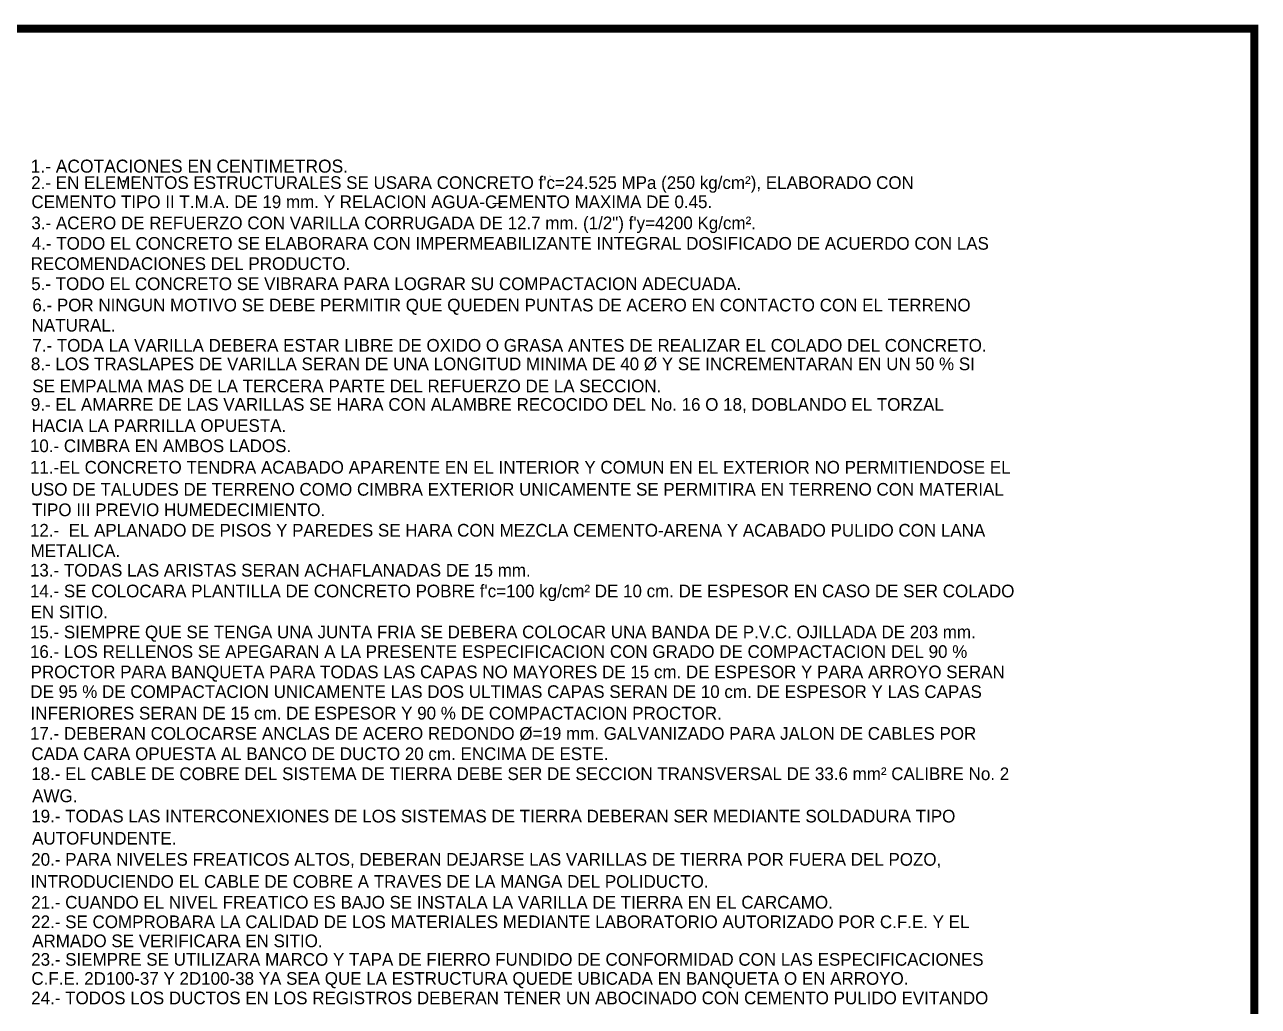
# Model space of a CAD drawing. Header units: centimetres. Extents: x 899 to 279254, y -3207 to 1299.
# Drawn here: x 10602 to 11928, y -2135 to -1079 of the extents above; entities that cross this region are included whole.
import ezdxf

# ---------------------------------------------------------------- set-up
doc = ezdxf.new("R2010")
doc.units = ezdxf.units.CM
doc.header["$LTSCALE"] = 10
doc.header["$MEASUREMENT"] = 0
for name, color, linetype in [('CABLES Y VARILLAS', 7, 'CONTINUOUS'), ('DIM', 7, 'CONTINUOUS'), ('MARCO', 7, 'CONTINUOUS'), ('TEXTOS', 7, 'CONTINUOUS'), ('VARILLAS', 30, 'CONTINUOUS')]:
    doc.layers.add(name, color=color, linetype=linetype)
doc.styles.get("Standard").update_dxf_attribs({"font": ''})
doc.styles.add('Zurich', font='')
doc.styles.get('Standard').set_extended_font_data('Zurich Ex BT')
doc.styles.get('Zurich').set_extended_font_data('Zurich Ex BT')

# ---------------------------------------------------------------- blocks, each defined once
blk = doc.blocks.new('Marco-Reg')
at = {"layer": 'MARCO', "linetype": 'Continuous', "const_width": 8.492823908374419}
blk.add_lwpolyline([(11923.60612859595, -3202.298684104828), (11923.60612859595, -1083.642434104944), (8649.319196777951, -1083.642434104944), (8649.319196777951, -3202.298684104827)], close=True, dxfattribs=at)

msp = doc.modelspace()

# ---------------------------------------------------------------- linework, layer by layer
at = {"layer": 'TEXTOS', "lineweight": 5}
msp.add_line((11105.15412350201, -1271.485210081206), (11114.92852332765, -1271.485210081206), dxfattribs=at)
at = {"layer": 'TEXTOS'}
for points in [[(10720.2153230436, -1241.993885761005), (10720.2153230436, -1242.660552427672), (10718.2153230436, -1242.327219094339)], [(11166.2153230436, -1241.804795527651), (11166.2153230436, -1242.471462194318), (11168.2153230436, -1242.138128860985)], [(10640.2153230436, -1254.621050218057), (10640.2153230436, -1255.287716884724), (10638.2153230436, -1254.95438355139)]]:
    msp.add_solid(points, dxfattribs=at)
at = {"layer": 'VARILLAS'}
msp.add_circle((10708.32071014679, -1247.606875647085), 0.6350000000000621, dxfattribs=at)

# ---------------------------------------------------------------- block references
at = {"layer": 'DIM'}
msp.add_blockref('Marco-Reg', (0, 0), dxfattribs=at)

# ---------------------------------------------------------------- texts
at = {"layer": 'CABLES Y VARILLAS'}
msp.add_text('1.- ACOTACIONES EN CENTIMETROS.', height=14, dxfattribs=at).set_placement((10608.38864455362, -1238.482660834865))
at = {"layer": 'CABLES Y VARILLAS', "style": 'Zurich'}
for s, p in [("2.- EN ELEMENTOS ESTRUCTURALES SE USARA CONCRETO f'c=24.525 MPa (250 kg/cm²), ELABORADO CON ", (10609.02918491292, -1256.014647816501)), ('CEMENTO TIPO II T.M.A. DE 19 mm. Y RELACION AGUA-CEMENTO MAXIMA DE 0.45.', (10609.2215203357, -1276.621996088791)), ('3.- ACERO DE REFUERZO CON VARILLA CORRUGADA DE 12.7 mm. (1/2") f\'y=4200 Kg/cm².', (10609.20672530346, -1299.317041460219)), ('4.- TODO EL CONCRETO SE ELABORARA CON IMPERMEABILIZANTE INTEGRAL DOSIFICADO DE ACUERDO CON LAS ', (10609.60619118262, -1321.307115899826)), ('RECOMENDACIONES DEL PRODUCTO.', (10608.36340844705, -1343.076699372103)), ('5.- TODO EL CONCRETO SE VIBRARA PARA LOGRAR SU COMPACTACION ADECUADA.', (10609.01438988023, -1364.7238044637)), ('6.- POR NINGUN MOTIVO SE DEBE PERMITIR QUE QUEDEN PUNTAS DE ACERO EN CONTACTO CON EL TERRENO ', (10610.27004852495, -1387.630685253886)), ('NATURAL.', (10609.45632173349, -1409.285956888532)), ('7.- TODA LA VARILLA DEBERA ESTAR LIBRE DE OXIDO O GRASA ANTES DE REALIZAR EL COLADO DEL CONCRETO.', (10610.15168826429, -1430.93306198013)), ('8.- LOS TRASLAPES DE VARILLA SERAN DE UNA LONGITUD MINIMA DE 40 Ø Y SE INCREMENTARAN EN UN 50 % SI ', (10608.67958252398, -1450.827289695138)), ('SE EMPALMA MAS DE LA TERCERA PARTE DEL REFUERZO DE LA SECCION.', (10610.22566342732, -1474.578408054326)), ('9.- EL AMARRE DE LAS VARILLAS SE HARA CON ALAMBRE RECOCIDO DEL No. 16 O 18, DOBLANDO EL TORZAL ', (10608.67958252398, -1494.472635769335)), ('HACIA LA PARRILLA OPUESTA.', (10609.41193663585, -1517.175830766281)), ('10.- CIMBRA EN AMBOS LADOS.', (10607.63105433473, -1538.937247695508)), ('11.-EL CONCRETO TENDRA ACABADO APARENTE EN EL INTERIOR Y COMUN EN EL EXTERIOR NO PERMITIENDOSE EL ', (10607.63105433473, -1561.975245497415)), ('USO DE TALUDES DE TERRENO COMO CIMBRA EXTERIOR UNICAMENTE SE PERMITIRA EN TERRENO CON MATERIAL ', (10608.46697367502, -1585.72636385666)), ('TIPO III PREVIO HUMEDECIMIENTO.', (10609.813321639, -1607.724604839317)), ('12.-  EL APLANADO DE PISOS Y PAREDES SE HARA CON MEZCLA CEMENTO-ARENA Y ACABADO PULIDO CON LANA ', (10607.63105433473, -1629.714679278867)), ('METALICA.', (10608.37820347975, -1651.751035485773)), ('13.- TODAS LAS ARISTAS SERAN ACHAFLANADAS DE 15 mm.', (10607.63105433473, -1672.641020536766)), ("14.- SE COLOCARA PLANTILLA DE CONCRETO POBRE f'c=100 kg/cm² DE 10 cm. DE ESPESOR EN CASO DE SER COLADO ", (10607.63105433473, -1695.007147362249)), ('EN SITIO.', (10608.36340844705, -1717.600016951031)), ('15.- SIEMPRE QUE SE TENGA UNA JUNTA FRIA SE DEBERA COLOCAR UNA BANDA DE P.V.C. OJILLADA DE 203 mm.', (10607.63105433473, -1739.075645827361)), ('16.- LOS RELLENOS SE APEGARAN A LA PRESENTE ESPECIFICACION CON GRADO DE COMPACTACION DEL 90 % ', (10607.63105433473, -1760.128122312888)), ('PROCTOR PARA BANQUETA PARA TODAS LAS CAPAS NO MAYORES DE 15 cm. DE ESPESOR Y PARA ARROYO SERAN ', (10608.36340844705, -1781.973919316077)), ('DE 95 % DE COMPACTACION UNICAMENTE LAS DOS ULTIMAS CAPAS SERAN DE 10 cm. DE ESPESOR Y LAS CAPAS ', (10608.07471043366, -1803.210024989333)), ('INFERIORES SERAN DE 15 cm. DE ESPESOR Y 90 % DE COMPACTACION PROCTOR.', (10608.3116258333, -1826.3324028652)), ('17.- DEBERAN COLOCARSE ANCLAS DE ACERO REDONDO Ø=19 mm. GALVANIZADO PARA JALON DE CABLES POR ', (10607.63105433473, -1848.131951936208)), ('CADA CARA OPUESTA AL BANCO DE DUCTO 20 cm. ENCIMA DE ESTE.', (10609.2215203357, -1869.977748939397)), ('18.- EL CABLE DE COBRE DEL SISTEMA DE TIERRA DEBE SER DE SECCION TRANSVERSAL DE 33.6 mm² CALIBRE No. 2 ', (10609.02918491292, -1891.445706511711)), ('AWG.', (10610.07223470868, -1915.196824870899)), ('19.- TODAS LAS INTERCONEXIONES DE LOS SISTEMAS DE TIERRA DEBERAN SER MEDIANTE SOLDADURA TIPO ', (10609.02918491292, -1936.996357024376)), ('AUTOFUNDENTE.', (10610.07223470868, -1960.747475383621)), ('20.- PARA NIVELES FREATICOS ALTOS, DEBERAN DEJARSE LAS VARILLAS DE TIERRA POR FUERA DEL POZO, ', (10609.02918491292, -1983.49968513263)), ('INTRODUCIENDO EL CABLE DE COBRE A TRAVES DE LA MANGA DEL POLIDUCTO.', (10608.3116258333, -2007.250803491818)), ('21.- CUANDO EL NIVEL FREATICO ES BAJO SE INSTALA LA VARILLA DE TIERRA EN EL CARCAMO.', (10609.02918491292, -2029.640977821954)), ('22.- SE COMPROBARA LA CALIDAD DE LOS MATERIALES MEDIANTE LABORATORIO AUTORIZADO POR C.F.E. Y EL ', (10609.02918491292, -2050.621244123512)), ('ARMADO SE VERIFICARA EN SITIO.', (10610.07223470868, -2071.114263640641)), ('23.- SIEMPRE SE UTILIZARA MARCO Y TAPA DE FIERRO FUNDIDO DE CONFORMIDAD CON LAS ESPECIFICACIONES ', (10609.02918491292, -2091.008491355649)), ('C.F.E. 2D100-37 Y 2D100-38 YA SEA QUE LA ESTRUCTURA QUEDE UBICADA EN BANQUETA O EN ARROYO.', (10609.2215203357, -2111.501544707953)), ('24.- TODOS LOS DUCTOS EN LOS REGISTROS DEBERAN TENER UN ABOCINADO CON CEMENTO PULIDO EVITANDO ', (10609.02918491292, -2132.481794091979))]:
    msp.add_text(s, height=13.63917064819966, dxfattribs=at).set_placement(p)

doc.saveas('drawing.dxf')
